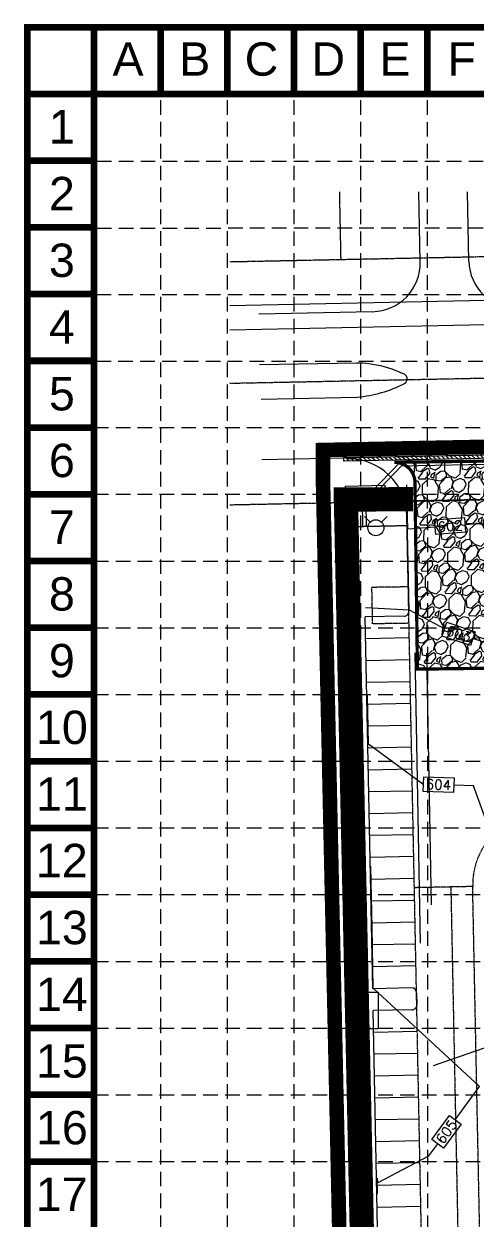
# Model space of a CAD drawing. Extents: x 2140663 to 2528301, y 336313 to 7007653.
# Drawn here: x 2527200.1 to 2527385.8, y 7007162 to 7007653.4 of the extents above; entities that cross this region are included whole.
import ezdxf
from ezdxf.enums import TextEntityAlignment as Align

# ---------------------------------------------------------------- set-up
doc = ezdxf.new("R2010")
doc.units = 0
doc.header["$MEASUREMENT"] = 0
for name, pattern in [('HIDDEN', [0.375, 0.25, -0.125]), ('PHANTOM2', [1.25, 0.625, -0.125, 0.125, -0.125, 0.125, -0.125]), ('xdrc002pt$0$CL', [0.7000000000000001, 0.5, -0.05, 0.1, -0.05]), ('xdrc002pt$0$DASHED2', [0.375, 0.25, -0.125]), ('xdrc002pt$0$HIDDEN2', [0.1875, 0.125, -0.0625]), ('xdrc002pt$0$PHANTOM2', [1.25, 0.625, -0.125, 0.125, -0.125, 0.125, -0.125])]:
    doc.linetypes.add(name, pattern=pattern)
for name, color, linetype in [('1 PROPOSED CONTOURS', 43, 'Continuous'), ('1 SILT FENCE', 200, 'Continuous'), ('BASE', 7, 'Continuous'), ('BATCH PLANT', 13, 'HIDDEN'), ('CONSTRUCTION ENTRANCE', 254, 'HIDDEN'), ('GRID', 254, 'HIDDEN'), ('LIMITS OF DISTURBANCE', 1, 'HIDDEN'), ('xdrc002ar$0$C-PVMT-SAWCUT-N', 2, 'Continuous'), ('xdrc002ar$0$C-PVMT-SAWCUT-PATT-N', 7, 'Continuous'), ('xdrc002ar$0$xdrc002ar$0$C-PKNG-FACE-N', 1, 'Continuous'), ('xdrc002ar$0$xdrc002ar$0$C-PKNG-STRP-N', 6, 'Continuous'), ('xdrc002bs$0$C-STRM-PIPE-E', 5, 'Continuous'), ('xdrc002bs$0$C-WATR-PIPE-E', 12, 'Continuous'), ('xdrc002bs$0$v-pave-exst', 6, 'Continuous'), ('xdrc002bs$0$v-rail-road-exist-demo', 14, 'xdrc002bs$0$TRACKS'), ('xdrc002pt$0$V-ADJC-LINE-E', 2, 'xdrc002pt$0$PHANTOM2'), ('xdrc002pt$0$V-ESMT-ACCS-N', 2, 'xdrc002pt$0$HIDDEN2'), ('xdrc002pt$0$V-ESMT-LS BUFFER-N', 2, 'xdrc002pt$0$DASHED2'), ('xdrc002pt$0$V-ESMT-WATR-N', 2, 'xdrc002pt$0$HIDDEN2'), ('xdrc002pt$0$v-prop-corn', 2, 'Continuous'), ('xdrc002pt$0$v-prop-line', 3, 'PHANTOM2'), ('xdrc002pt$0$V-RWAY-CNTR-E', 2, 'xdrc002pt$0$CL')]:
    doc.layers.add(name, color=color, linetype=linetype)
doc.layers.add('xdrc002ar$0$xdrc002pav$0$C-WORK-N', color=23, linetype='Continuous', plot=False)
doc.layers.add('xdrc002bs$0$v-watr-exst', color=6, linetype='Continuous', lineweight=0)
doc.styles.get("Standard").update_dxf_attribs({"font": 'ARIAL.TTF'})
doc.linetypes.add('xdrc002bs$0$TRACKS', pattern='A,0.15,[130,ltypeshp.shx,S=0.25,R=0,X=0,Y=0],0.15', length=0.3)

# ---------------------------------------------------------------- blocks, each defined once
blk = doc.blocks.new('xdrc002bs$0$FH2')
at = {"linetype": 'Continuous'}
for p, q in [((-2.32072445563972, 2.32072445563972), (-4.641448911745101, 4.64144891127944)), ((2.32072445563972, 2.32072445563972), (4.641448911745101, 4.64144891127944))]:
    blk.add_line(p, q, dxfattribs=at)
blk.add_circle((0, 0), 3.282, dxfattribs=at)

msp = doc.modelspace()

# ---------------------------------------------------------------- hatches: boundary and pattern name
at = {"layer": 'CONSTRUCTION ENTRANCE', "lineweight": 0}
h = msp.add_hatch(dxfattribs=at)
h.set_pattern_fill('GRAVEL', color=4, scale=13.41771213747483, angle=46.820067025844, style=0)
h.set_pattern_definition([(274.8328670258439, (2535755.32160823, 6988741.98923323), (14.60575907442651, -160.9091231494942), [1.805165320127311, -178.7116887176952]), (231.7897670258439, (2535755.4736923, 6988740.190482575), (100.3953443141131, 126.5932506455939), [3.097720365754542, -306.6742222857146]), (179.330467025844, (2535753.557603606, 6988737.756459245), (199.4436801400255, -3.155022489183131), [2.184242523435255, -216.2402781743329]), (314.093767025844, (2535752.422844884, 6988731.645171866), (-186.5045603741198, 193.4168665102504), [2.820912964358433, -279.2703298006364]), (339.653767025844, (2535754.38573317, 6988729.619186541), (-163.3198950591322, 61.25788960381504), [2.766128445701123, -273.847091820351]), (44.093767025844, (2535756.979281981, 6988728.657421488), (-193.4168665102504, -186.5045603741197), [2.820912964358433, -279.2703298006364]), (84.51426702584396, (2535759.005267303, 6988730.620309775), (-21.51827288110513, -219.0122793370093), [3.73051308786999, -369.320500509462]), (119.075367025844, (2535759.361893572, 6988734.333734491), (-150.9832217295242, 270.4860781968358), [3.521988423541493, -348.6769746900169]), (168.249667025844, (2535757.650347071, 6988737.411886534), (-200.6490630770229, 41.08660048728137), [2.830466375400297, -280.2164797720083]), (222.056467025844, (2535754.879192443, 6988737.988306063), (110.7821607532732, 98.44584011868443), [3.231414449492337, -158.3392409365638]), (269.217467025844, (2535752.479915149, 6988735.82370485), (-2.552319228480662, -218.4096170139132), [4.178919609792264, -413.7133499768134]), (185.6341670258433, (2535761.610501421, 6988741.239820029), (-122.977254306137, -13.40042767096281), [1.426316217925709, -141.2059093716913]), (218.289267025844, (2535760.191069513, 6988741.099789508), (138.9298636150644, 108.8326490136924), [2.713557849546497, -268.6428711552858]), (271.820067025844, (2535758.061214335, 6988739.418376893), (9.784310562034927, -9.181632602815903), [1.897546268193811, -17.07795666688071]), (250.0186670258439, (2535756.24438335, 6988739.83527094), (26.33951829955445, 67.28480672745151), [1.021866120965807, -101.1643836973872]), (338.6214670258439, (2535755.895198489, 6988738.87492052), (-38.53455421391525, 17.76058513279236), [1.445127850342452, -70.8114659324622]), (77.78386702584397, (2535757.240894438, 6988738.348129842), (7.976231757782472, 47.7161855784231), [2.347146966496334, -75.89088845693679]), (208.385167025844, (2535757.737551226, 6988740.642122652), (28.14755542434317, 10.38700422022133), [1.697219825981319, -40.73331607668808]), (63.20956702584396, (2535750.569853233, 6988733.200022149), (62.4634665272159, 125.3879192018091), [2.37761859076054, -235.3848442823397]), (117.166267025844, (2535751.64151491, 6988735.322435915), (70.90092836322366, -140.1351306216062), [1.994690504069145, -197.4739439537691]), (340.0186670258439, (2535755.780689717, 6988742.478448607), (-67.28480672745151, 26.33951829955445), [2.043718824219476, -100.1425309941335]), (30.43056702584394, (2535757.701390557, 6988741.780078888), (-121.1691690741973, -70.29827450389251), [2.377618590760539, -235.3848442823396]), (26.264067025844, (2535756.636123899, 6988727.507411697), (-65.47674164009656, -30.55833295526075), [2.292818650051698, -112.3481675233817]), (341.595167025844, (2535758.692243117, 6988728.522003118), (-153.5354934499215, 52.07649754670328), [1.92112118841937, -190.1912794254725]), (113.621467025844, (2535765.656813551, 6988733.394661918), (-30.55826334498828, 65.4767743703171), [2.04371882421948, -100.1425309941337]), (64.17406702584398, (2535764.837908278, 6988735.267148536), (-80.2240290934348, -163.9224862693096), [2.249224503317043, -222.6726220313409]), (116.264067025844, (2535761.157814968, 6988728.600351227), (30.55833295526072, -65.47674164009656), [1.146409325025849, -113.4945768484076]), (148.129967025844, (2535765.105915763, 6988732.807603466), (-48.31884551817854, 26.94224158635469), [0.6841691418898413, -67.73299998362491]), (212.7838670258439, (2535764.524884085, 6988733.16884188), (37.32918282470244, 20.17131602002476), [2.76612844570112, -52.55650755688198]), (232.8290670258439, (2535762.199342758, 6988731.671061859), (82.0319944722898, 107.0246964006414), [2.563453903864566, -253.7815742043644]), (350.5101670258439, (2535758.121482113, 6988737.521783165), (-28.7502527562006, 8.578934871238934), [1.935129279890894, -46.44311613509359]), (39.97726702584394, (2535760.030129398, 6988737.202732198), (175.6563934434901, 147.9698889174732), [3.378499409943308, -334.4708646227659]), (107.765467025844, (2535762.619066064, 6988739.373360189), (31.76363720677208, -103.4086422652588), [1.381433970825854, -136.7623656431237]), (136.820067025844, (2535762.197559875, 6988740.688922244), (-18.9659372958614, -0.6026777727210184), [0.8050627282484895, -12.61264940922634]), (167.0764670258439, (2535761.722180935, 6988731.750824604), (105.2166488676727, -25.13425077167035), [1.864042240986554, -184.540772237003]), (94.83286702584397, (2535759.905349952, 6988732.167718647), (-14.60575907442654, 160.9091231494942), [3.610330640254623, -176.9065233975678]), (46.82006702584399, (2535759.6011818, 6988735.765219956), (-0.6026777727210209, 18.96593729586141), [3.488605155743457, -9.929106981731373]), (12.12486702584397, (2535761.988405538, 6988738.309139915), (-160.3064818828094, -33.57153178998048), [2.121528136904696, -210.0311245410191]), (300.8746670258439, (2535764.062605083, 6988738.754753215), (29.95560263123791, -46.51082666028691), [1.953645722640611, -95.72877458651134]), (254.466067025844, (2535765.065142949, 6988737.077952746), (-76.60777616197753, -277.7181705628543), [3.180869927870449, -314.9066461499475]), (222.246167025844, (2535764.213274531, 6988734.013268892), (-129.1454486938804, -118.0144213807274), [3.365148786366548, -333.1493675720606])])
edge = h.paths.add_edge_path()
edge.add_line((2527402.900771191, 7007473.645585771), (2527352.583338258, 7007472.983098069))
edge.add_arc((2527352.693752849, 7007464.596860934), 8.386963972089557, 0.7933781036675782, 90.75432216888947, ccw=False)
edge.add_line((2527361.079912772, 7007464.712992017), (2527362.098756098, 7007387.858360577))
edge.add_line((2527362.098756098, 7007387.858360577), (2527395.668850088, 7007388.300350025))
edge.add_line((2527395.668850088, 7007388.300350025), (2527394.625025858, 7007465.143217545))
edge.add_arc((2527403.011185785, 7007465.259348631), 8.386963977049277, 90.75432218437521, 180.7933781223564, ccw=False)
at = {"layer": 'xdrc002ar$0$C-PVMT-SAWCUT-PATT-N', "lineweight": 0}
h = msp.add_hatch(dxfattribs=at)
h.set_pattern_fill('ANSI31', scale=9.999996000000001, angle=91.78437573754852, style=0)
h.set_pattern_definition([(136.7843757375485, (2531226.198608869, 6993846.107051548), (-0.8559319906829768, -0.9109770454439162), [])])
h.paths.add_polyline_path([(2527331.744375218, 7007474.910144388), (2527437.222577117, 7007477.051654077), (2527437.253025127, 7007475.551963736), (2527331.774823228, 7007473.410454045)])

# ---------------------------------------------------------------- linework, layer by layer
at = {"layer": '1 PROPOSED CONTOURS', "color": 43, "lineweight": 0, "extrusion": (0.9997843136137653, 0.02076839550500195, 0), "elevation": 2672346.397442661}
msp.add_lwpolyline([(6953449.646238199, 602), (6953463.121100041, 602)], dxfattribs=at)
at = {"layer": '1 PROPOSED CONTOURS', "color": 43, "lineweight": 0}
for points, elevation in [([(2527358.114129622, 7007445.520614066), (2527358.016328239, 7007450.228720593)], 602), ([(2527397.952073459, 7007448.489469774), (2527381.663544719, 7007447.222794058)], 602), ([(2527369.414810975, 7007446.270272572), (2527358.206623986, 7007445.398669095)], 602), ([(2527358.777372567, 7007412.172247609), (2527340.75524994, 7007413.109793234)], 603), ([(2527358.777694758, 7007412.17182283), (2527358.777372567, 7007412.172247609)], 603), ([(2527390.074028514, 7007326.222452727), (2527385.241214936, 7007339.853847159)], 604), ([(2527343.430779157, 7007281.575244505), (2527342.915252518, 7007306.720740443)], 605), ([(2527377.696048338, 7007202.440200868), (2527387.66780119, 7007216.067956293)], 605), ([(2527345.651637354, 7007171.942479229), (2527345.651637355, 7007171.942479224)], 605)]:
    msp.add_lwpolyline(points, dxfattribs=dict(at, elevation=elevation))
at = {"layer": '1 PROPOSED CONTOURS', "color": 43, "linetype": 'Continuous', "lineweight": 0}
for points, elevation in [([(2527369.182218519, 7007449.26124244), (2527381.430952263, 7007450.213763926)], 602), ([(2527369.647403431, 7007443.279302704), (2527369.182218519, 7007449.26124244)], 602), ([(2527381.430952263, 7007450.213763926), (2527381.896137175, 7007444.23182419)], 602), ([(2527381.896137175, 7007444.23182419), (2527369.647403431, 7007443.279302704)], 602), ([(2527372.290166844, 7007401.447233956), (2527374.179748069, 7007407.141922954)], 603), ([(2527374.179748069, 7007407.141922954), (2527385.840301733, 7007403.272780444)], 603), ([(2527385.840301733, 7007403.272780444), (2527383.950720507, 7007397.578091446)], 603), ([(2527383.950720507, 7007397.578091446), (2527372.290166844, 7007401.447233956)], 603), ([(2527368.020032919, 7007194.296890662), (2527375.274976368, 7007204.211756826)], 605), ([(2527380.117120308, 7007200.66864491), (2527372.862176859, 7007190.753778745)], 605)]:
    msp.add_lwpolyline(points, dxfattribs=dict(at, elevation=elevation))
at = {"layer": '1 PROPOSED CONTOURS', "color": 43, "lineweight": 0, "extrusion": (0.7967403925076688, 0.6043217247019388, 0), "elevation": 6248399.858631444}
msp.add_lwpolyline([(4055777.327045067, 602), (4055777.480099904, 602)], dxfattribs=at)
at = {"layer": '1 PROPOSED CONTOURS', "color": 43, "lineweight": 0, "extrusion": (1, 0, 0)}
for points, elevation in [([(7007445.398669095, 602), (7007445.398669095, 602)], 2527358.206623986), ([(7007377.111833584, 604), (7007377.111833584, 604)], 2527341.492112896), ([(7007377.111833584, 604), (7007377.111833584, 604)], 2527341.492112896), ([(7007377.111833584, 604), (7007377.111833584, 604)], 2527341.492112896), ([(7007377.111833584, 604), (7007377.111833584, 604)], 2527341.492112896), ([(7007377.111833584, 604), (7007377.111833584, 604)], 2527341.492112896)]:
    msp.add_lwpolyline(points, dxfattribs=dict(at, elevation=elevation))
at = {"layer": '1 PROPOSED CONTOURS', "color": 43, "lineweight": 0, "extrusion": (-0.4713895774566008, -0.8819250910736621, 0), "elevation": -7371383.2041243}
msp.add_lwpolyline([(-1074263.501819706, 603), (-1074279.942545536, 603)], dxfattribs=at)
at = {"layer": '1 PROPOSED CONTOURS', "color": 43, "lineweight": 0, "extrusion": (-0.3149302043530818, -0.9491148330871909, 0), "elevation": -7446777.526784957}
msp.add_lwpolyline([(191951.3302843613, 603.0000000000005), (191936.4452837091, 603.0000000000005)], dxfattribs=at)
at = {"layer": '1 PROPOSED CONTOURS', "color": 43, "lineweight": 0, "extrusion": (0.9997899050924459, 0.02049745533567997, 0), "elevation": 2670443.909905829}
msp.add_lwpolyline([(6954080.709021983, 604.0000000000005), (6954100.828234481, 604.0000000000005)], dxfattribs=at)
at = {"layer": '1 PROPOSED CONTOURS', "color": 43, "lineweight": 0, "extrusion": (0.5911250222738187, 0.8065799452266201, 0), "elevation": 7145968.662295461}
msp.add_lwpolyline([(2103692.959643903, 604), (2103720.765937358, 604)], dxfattribs=at)
at = {"layer": '1 PROPOSED CONTOURS', "color": 43, "linetype": 'Continuous', "lineweight": 0, "extrusion": (0.9994304132025267, -0.03374683934573764, 0)}
for points, elevation in [([(7088636.829281068, 604.0000000000005), (7088642.829281067, 604.0000000000005)], 2289449.450714088), ([(7088642.829281067, 604.0000000000005), (7088636.829281067, 604.0000000000005)], 2289461.926904565)]:
    msp.add_lwpolyline(points, dxfattribs=dict(at, elevation=elevation))
at = {"layer": '1 PROPOSED CONTOURS', "color": 43, "linetype": 'Continuous', "lineweight": 0, "extrusion": (-0.03374683934694577, -0.9994304132024858, 0)}
for points, elevation in [([(2289449.450705518, 604.0000000000005), (2289461.926895995, 604.0000000000005)], -7088642.829283834), ([(2289461.926895994, 604.0000000000005), (2289449.450705518, 604.0000000000005)], -7088636.829283835)]:
    msp.add_lwpolyline(points, dxfattribs=dict(at, elevation=elevation))
at = {"layer": '1 PROPOSED CONTOURS', "color": 43, "lineweight": 0, "extrusion": (-0.03374683867555199, -0.9994304132251561, 0), "elevation": -7088639.827745836}
msp.add_lwpolyline([(2289449.455467499, 604), (2289449.187787217, 604)], dxfattribs=at)
at = {"layer": '1 PROPOSED CONTOURS', "color": 43, "lineweight": 0, "extrusion": (-0.03374683926208851, -0.9994304132053511, 0), "elevation": -7088639.829089446}
msp.add_lwpolyline([(2289470.104253942, 604), (2289461.92749786, 604)], dxfattribs=at)
at = {"layer": '1 PROPOSED CONTOURS', "color": 43, "lineweight": 0, "extrusion": (-0.7046653297057769, -0.7095398319408494, 0)}
for points, elevation in [([(-3144548.949170209, 604), (-3144548.934783581, 604)], -6752947.496545367), ([(-3144548.934783581, 604), (-3144548.949170209, 604)], -6752947.496545366)]:
    msp.add_lwpolyline(points, dxfattribs=dict(at, elevation=elevation))
at = {"layer": '1 PROPOSED CONTOURS', "color": 43, "lineweight": 0, "extrusion": (0.9997899034712183, 0.02049753441300029, 0), "elevation": 2670444.439927468}
msp.add_lwpolyline([(6953979.921748197, 605.0000000000005), (6954005.060763483, 605.0000000000005)], dxfattribs=at)
at = {"layer": '1 PROPOSED CONTOURS', "color": 43, "lineweight": 0, "extrusion": (0.3994192210919112, -0.9167683926828689, 0), "elevation": -5414561.474631136}
msp.add_lwpolyline([(5115822.054382356, 605), (5115821.957052149, 605)], dxfattribs=at)
at = {"layer": '1 PROPOSED CONTOURS', "color": 43, "lineweight": 0, "extrusion": (0.6795163214634027, 0.733660390688257, 0), "elevation": 6858318.04899008}
msp.add_lwpolyline([(2907273.462417205, 605.0000000000005), (2907332.934763674, 605.0000000000005)], dxfattribs=at)
at = {"layer": '1 PROPOSED CONTOURS', "color": 43, "linetype": 'Continuous', "lineweight": 0, "extrusion": (-0.5905186528366629, -0.8070239901341056, 0)}
for points, elevation in [([(-2098232.312300321, 605.0000000000005), (-2098226.312300321, 605.0000000000005)], -7147444.145248242), ([(-2098226.312300322, 605.0000000000005), (-2098232.312300321, 605.0000000000005)], -7147431.859533956)]:
    msp.add_lwpolyline(points, dxfattribs=dict(at, elevation=elevation))
at = {"layer": '1 PROPOSED CONTOURS', "color": 43, "lineweight": 0, "extrusion": (0.8070239901285877, -0.5905186528442038, 0), "elevation": -2098229.312367109}
msp.add_lwpolyline([(7147425.788342257, 605), (7147431.85951435, 605)], dxfattribs=at)
at = {"layer": '1 PROPOSED CONTOURS', "color": 43, "lineweight": 0, "extrusion": (0.463941498865018, -0.885865839521358, 0), "elevation": -5034877.78143356}
msp.add_lwpolyline([(5489809.163180108, 605), (5489833.091557804, 605)], dxfattribs=at)
at = {"layer": '1 PROPOSED CONTOURS', "color": 43, "lineweight": 0, "extrusion": (0.4345308109153945, -0.9006569681988863, 0), "elevation": -5212854.530180993}
msp.add_lwpolyline([(5321106.25749329, 605), (5321106.266190207, 605)], dxfattribs=at)
at = {"layer": '1 PROPOSED CONTOURS', "color": 43, "lineweight": 0, "extrusion": (0.9998005090033812, 0.01997353740777721, 0), "elevation": 2666799.479850346}
msp.add_lwpolyline([(6955294.041849579, 605), (6955300.474503793, 605)], dxfattribs=at)
at = {"layer": '1 PROPOSED CONTOURS', "color": 43, "lineweight": 0, "extrusion": (0.9976364286397069, 0.06871358127045336, 0), "elevation": 3002860.290400619}
msp.add_lwpolyline([(6816953.448957407, 605.0000000000005), (6816951.591323261, 605.0000000000005)], dxfattribs=at)
at = {"layer": '1 SILT FENCE', "color": 200, "linetype": 'Continuous', "lineweight": 0, "const_width": 10}
msp.add_lwpolyline([(2527349.882174684, 7006666.896567727), (2527332.665792525, 7007457.699583834), (2527360.286020877, 7007457.772928173)], dxfattribs=at)
at = {"layer": 'BASE', "color": 9}
msp.add_line((2527228.947377252, 7007624.562990395), (2528272.331315909, 7007624.562990395), dxfattribs=at)
at = {"layer": 'BASE', "const_width": 2.745747206990553}
for points in [[(2527228.947377252, 7007652.020462465), (2527201.489905182, 7007652.020462465)], [(2527228.947377252, 7007652.020462465), (2527228.947377252, 7007624.562990395)], [(2527256.404849323, 7007652.020462465), (2527256.404849323, 7007624.562990395)], [(2527283.862321392, 7007652.020462465), (2527283.862321392, 7007624.562990395)], [(2527311.319793462, 7007652.020462465), (2527311.319793462, 7007624.562990395)], [(2527338.777265533, 7007652.020462465), (2527338.777265533, 7007624.562990395)], [(2527366.234737602, 7007652.020462465), (2527366.234737602, 7007624.562990395)], [(2527228.947377252, 7007624.562990395), (2527201.489905182, 7007624.562990395)], [(2527228.947377252, 7007597.105518323), (2527201.489905182, 7007597.105518323)], [(2527228.947377252, 7007569.648046254), (2527201.489905182, 7007569.648046254)], [(2527228.947377252, 7007542.190574186), (2527201.489905182, 7007542.190574186)], [(2527228.947377252, 7007514.733102113), (2527201.489905182, 7007514.733102113)], [(2527228.947377252, 7007487.275630045), (2527201.489905182, 7007487.275630045)], [(2527228.947377252, 7007459.818157976), (2527201.489905182, 7007459.818157976)], [(2527228.947377252, 7007432.360685904), (2527201.489905182, 7007432.360685904)], [(2527228.947377252, 7007404.903213835), (2527201.489905182, 7007404.903213835)], [(2527228.947377252, 7007377.445741766), (2527201.489905182, 7007377.445741766)], [(2527228.947377252, 7007349.988269694), (2527201.489905182, 7007349.988269694)], [(2527228.947377252, 7007322.530797625), (2527201.489905182, 7007322.530797625)], [(2527228.947377252, 7007295.073325557), (2527201.489905182, 7007295.073325557)], [(2527228.947377252, 7007267.615853484), (2527201.489905182, 7007267.615853484)], [(2527228.947377252, 7007240.158381416), (2527201.489905182, 7007240.158381416)], [(2527228.947377252, 7007212.700909346), (2527201.489905182, 7007212.700909346)], [(2527228.947377252, 7007185.243437274), (2527201.489905182, 7007185.243437274)]]:
    msp.add_lwpolyline(points, dxfattribs=at)
for points in [[(2528299.78878798, 7005894.74224999), (2528299.78878798, 7007652.020462465), (2527201.489905182, 7007652.020462465), (2527201.489905182, 7005894.74224999)], [(2528272.331315909, 7005922.199722059), (2528272.331315909, 7007624.562990395), (2527228.947377252, 7007624.562990395), (2527228.947377252, 7005922.199722059)]]:
    msp.add_lwpolyline(points, close=True, dxfattribs=at)
at = {"layer": 'BATCH PLANT', "color": 7, "linetype": 'Continuous', "lineweight": 0}
msp.add_line((2527368.716968634, 7007224.810284501), (2527404.336351139, 7007237.054001833), dxfattribs=at)
at = {"layer": 'CONSTRUCTION ENTRANCE', "color": 4, "lineweight": 0, "const_width": 1.341771213747483}
msp.add_lwpolyline([(2527402.900771191, 7007473.645585771), (2527352.583338258, 7007472.983098069, -0.4140139244211871), (2527361.079912772, 7007464.712992017), (2527362.098756098, 7007387.858360577), (2527395.668850088, 7007388.300350025), (2527394.625025858, 7007465.143217545, -0.4144132285109485)], format="xyb", close=True, dxfattribs=at)
at = {"layer": 'GRID', "color": 253, "linetype": 'HIDDEN', "lineweight": 0, "ltscale": 24}
for p, q in [((2527256.655494211, 7006032.033473901), (2527256.506897917, 7007623.531352802)), ((2527284.22944134, 7006032.029138699), (2527283.888049903, 7007623.518987718)), ((2527311.604736099, 7006032.024834732), (2527311.351720035, 7007623.446631561)), ((2527339.208465025, 7006032.020494846), (2527338.773547749, 7007623.404141763)), ((2527366.415647264, 7006032.016217309), (2527366.29970966, 7007623.616497753)), ((2527230.19618242, 7007596.921024007), (2528271.880184806, 7007597.056849426)), ((2527230.175714295, 7007569.386383166), (2528271.880184806, 7007569.599377357)), ((2527230.021053655, 7007542.0128863), (2528272.331315909, 7007542.190574186)), ((2527229.983776069, 7007514.580157942), (2528272.331315909, 7007514.733102113)), ((2527228.947377252, 7007487.275630045), (2528272.331315909, 7007487.275630045)), ((2527228.947377252, 7007459.818157976), (2528272.331315909, 7007459.818157976)), ((2527228.947377252, 7007432.360685904), (2528272.331315909, 7007432.360685904)), ((2527228.947377252, 7007404.903213835), (2528272.331315909, 7007404.903213835)), ((2527228.947377252, 7007377.445741766), (2528272.331315909, 7007377.445741766)), ((2527228.947377252, 7007349.988269694), (2528272.331315909, 7007349.988269694)), ((2527228.947377252, 7007322.530797625), (2528272.331315909, 7007322.530797625)), ((2527228.947377252, 7007295.073325557), (2528272.331315909, 7007295.073325557)), ((2527228.947377252, 7007267.615853484), (2528272.331315909, 7007267.615853484)), ((2527228.947377252, 7007240.158381416), (2528272.331315909, 7007240.158381416)), ((2527228.947377252, 7007212.700909346), (2528272.331315909, 7007212.700909346)), ((2527228.947377252, 7007185.243437274), (2528272.331315909, 7007185.243437274))]:
    msp.add_line(p, q, dxfattribs=at)
at = {"layer": 'LIMITS OF DISTURBANCE', "ltscale": 70, "const_width": 6}
msp.add_lwpolyline([(2527323.279507909, 7007478.034385583), (2527323.279507909, 7007463.102355542), (2527345.362386929, 7006446.874516389, 0.3527120601780434), (2527681.725039883, 7006131.321992346), (2528205.897920626, 7006144.525554366), (2528183.386823632, 7007495.015237641)], format="xyb", close=True, dxfattribs=at)
at = {"layer": 'xdrc002ar$0$C-PVMT-SAWCUT-N', "color": 7, "lineweight": 0}
msp.add_lwpolyline([(2527331.744375218, 7007474.910144388), (2527437.222577117, 7007477.051654077), (2527437.253025127, 7007475.551963736), (2527331.774823228, 7007473.410454045)], close=True, dxfattribs=at)
at = {"layer": 'xdrc002ar$0$xdrc002ar$0$C-PKNG-FACE-N', "color": 7, "lineweight": 0}
for p, q in [((2527357.736633252, 7007450.921810507), (2527358.533241293, 7007411.685572585)), ((2527356.574250736, 7007409.6453873), (2527340.574355226, 7007409.320543583)), ((2527343.680036056, 7007256.352928651), (2527340.574363344, 7007409.320143657)), ((2527359.676633041, 7007256.677705401), (2527343.680036056, 7007256.352928651)), ((2527361.71681751, 7007254.718715628), (2527361.81831088, 7007249.719747826)), ((2527359.859321105, 7007247.679563355), (2527343.862724119, 7007247.354786604)), ((2527346.96840901, 7007094.386971714), (2527343.862724119, 7007247.354786604))]:
    msp.add_line(p, q, dxfattribs=at)
for centre, radius, start, end in [((2527333.741587797, 7007450.434642339), 23.99999040000001, 1.163108489888423, 91.1822186689511), ((2527356.533653372, 7007411.644975222), 2, 271.1631086771152, 1.163108679855023), ((2527359.717229571, 7007254.678088267), 1.9999912000032, 1.163108878573258, 91.16310855847416), ((2527359.818722534, 7007249.679140459), 1.9999912000032, 271.1631085584742, 1.163108878573258)]:
    msp.add_arc(centre, radius, start, end, dxfattribs=at)
at = {"layer": 'xdrc002ar$0$xdrc002ar$0$C-PKNG-STRP-N', "color": 7, "lineweight": 0}
for p, q in [((2527358.75321928, 7007400.688175561), (2527340.757035168, 7007400.322801465)), ((2527358.935907343, 7007391.690033516), (2527340.939723231, 7007391.324659419)), ((2527359.118595406, 7007382.69189147), (2527341.122411294, 7007382.326517375)), ((2527359.301283469, 7007373.693749426), (2527341.305099357, 7007373.328375329)), ((2527359.483971532, 7007364.69560738), (2527341.48778742, 7007364.330233284)), ((2527359.666659595, 7007355.697465334), (2527341.670475483, 7007355.332091239)), ((2527359.849345629, 7007346.699423269), (2527341.853161517, 7007346.334049174)), ((2527360.032033692, 7007337.701281223), (2527342.03584958, 7007337.335907128)), ((2527360.214721755, 7007328.703139178), (2527342.218537642, 7007328.337765082)), ((2527360.397407789, 7007319.705097112), (2527342.401223676, 7007319.339723017)), ((2527360.58009585, 7007310.706955066), (2527342.583911737, 7007310.34158097)), ((2527360.762783913, 7007301.708813021), (2527342.766599802, 7007301.343438924)), ((2527360.945469946, 7007292.710770954), (2527342.949285835, 7007292.345396859)), ((2527361.128158009, 7007283.712628908), (2527343.131973897, 7007283.347254813)), ((2527361.310846071, 7007274.714486863), (2527343.31466196, 7007274.349112767)), ((2527361.493534135, 7007265.716344818), (2527343.497350023, 7007265.350970722)), ((2527362.041594265, 7007238.722118639), (2527344.045410153, 7007238.356744545)), ((2527362.224282327, 7007229.723976593), (2527344.228098216, 7007229.358602499)), ((2527362.406968361, 7007220.725934529), (2527344.410784248, 7007220.360560433)), ((2527362.589656424, 7007211.727792483), (2527344.59347231, 7007211.362418386)), ((2527362.772344487, 7007202.729650438), (2527344.776160374, 7007202.364276341)), ((2527362.955032555, 7007193.731508392), (2527344.958848442, 7007193.366134291)), ((2527363.137718589, 7007184.733466324), (2527345.141534478, 7007184.368092226)), ((2527363.320404615, 7007175.735424261), (2527345.324220504, 7007175.370050165)), ((2527363.503092677, 7007166.737282215), (2527345.506908564, 7007166.371908119))]:
    msp.add_line(p, q, dxfattribs=at)
at = {"layer": 'xdrc002ar$0$xdrc002pav$0$C-WORK-N', "color": 7, "lineweight": 0}
msp.add_lwpolyline([(2527332.671239926, 7007457.175361551), (2527332.549447884, 7007463.174122915), (2527348.653622661, 7007463.501083802), (2527348.775414704, 7007457.502322437)], close=True, dxfattribs=at)
at = {"layer": 'xdrc002ar$0$xdrc002pav$0$C-WORK-N', "lineweight": 0}
msp.add_lwpolyline([(2527332.671239926, 7007457.175361551), (2527332.549447884, 7007463.174122915), (2527348.653622661, 7007463.501083802), (2527348.775414704, 7007457.502322437)], close=True, dxfattribs=at)
at = {"layer": 'xdrc002bs$0$C-STRM-PIPE-E', "color": 5, "lineweight": 0}
for p, q in [((2527354.868313551, 7007472.957860736), (2527586.568518523, 7007477.66203871)), ((2527355.519953902, 7007471.47078178), (2527586.598966545, 7007476.162347769)), ((2527339.479544472, 7007456.931269845), (2527354.868313551, 7007472.957860736)), ((2527340.991847397, 7007456.340525539), (2527355.519953902, 7007471.47078178)), ((2527339.687148891, 7007446.705894338), (2527339.479544472, 7007456.931269845)), ((2527341.186839832, 7007446.736342361), (2527340.991847397, 7007456.340525539))]:
    msp.add_line(p, q, dxfattribs=at)
at = {"layer": 'xdrc002bs$0$C-WATR-PIPE-E', "color": 7, "lineweight": 0}
for p, q in [((2527284.938087328, 7007537.530096531), (2528222.469736997, 7007556.56467502)), ((2527284.938087328, 7007527.528035712), (2528222.469736997, 7007546.562614202))]:
    msp.add_line(p, q, dxfattribs=at)
at = {"layer": 'xdrc002bs$0$v-pave-exst', "color": 7, "lineweight": 0}
for p, q in [((2527363.253033663, 7007555.379193598), (2527362.648403803, 7007584.312139795)), ((2527383.248995142, 7007555.781399655), (2527382.652770434, 7007584.312139795)), ((2527343.670042192, 7007534.965589637), (2527296.780760043, 7007533.997957309)), ((2527345.936181971, 7007254.915028706), (2527345.936181971, 7007239.914040599)), ((2527336.231022164, 7007239.914040598), (2527345.936181971, 7007239.914040599))]:
    msp.add_line(p, q, dxfattribs=at)
for points in [[(2527297.150830848, 7007513.207678953), (2527337.166481085, 7007513.964240316, -0.1046128012604281), (2527356.109809511, 7007509.561162191, -1.916312412712508)], [(2527297.729676053, 7007499.020280591), (2527337.362269905, 7007499.777882108, 0.09583444518933519), (2527356.806942128, 7007505.431274278, 84.0700222764329)], [(2527661.907952487, 7007455.796298092, 0.3313427926009946), (2527630.467704535, 7007480.68569177), (2527606.798120412, 7007480.250347688), (2527603.757752875, 7007479.745863429), (2527602.165658521, 7007479.252640828), (2527599.950462448, 7007478.723752975), (2527597.429241329, 7007478.522443344), (2527586.508153763, 7007478.278237397), (2527583.075748519, 7007478.519942976), (2527581.192221266, 7007479.018886419), (2527579.369442957, 7007479.513829274), (2527576.441932031, 7007479.713808711), (2527517.506526839, 7007478.450732788), (2527457.125498852, 7007477.29414254), (2527298.018688595, 7007474.010729227)]]:
    msp.add_lwpolyline(points, format="xyb", dxfattribs=at)
msp.add_lwpolyline([(2527336.231022164, 7007239.914040598), (2527336.19006754, 7007254.872347727), (2527345.936181971, 7007254.915028706)], dxfattribs=at)
for centre, radius, start, end in [((2527343.257399341, 7007554.96133233), 20, 271.182218575425, 1.197171463218012), ((2527403.244629465, 7007556.199260923), 20, 181.1971714629355, 271.182218575136), ((2527355.565212263, 7007507.345450596), 2.281658177074059, 302.9715524349728, 76.1910676387407)]:
    msp.add_arc(centre, radius, start, end, dxfattribs=at)
at = {"layer": 'xdrc002bs$0$v-rail-road-exist-demo', "color": 7, "lineweight": 0, "ltscale": 0.1}
for p, q in [((2527363.370908333, 7007275.076336416), (2527361.120537082, 7007394.617472672)), ((2527367.958823666, 7007290.925639408), (2527366.006796331, 7007394.404431312))]:
    msp.add_line(p, q, dxfattribs=at)
at = {"layer": 'xdrc002pt$0$V-ADJC-LINE-E', "color": 7, "lineweight": 0}
for p, q in [((2527330.659892397, 7007556.462089639), (2527330.094456589, 7007584.312139795)), ((2527284.938087328, 7007555.533806005), (2528068.52783115, 7007571.442922768)), ((2527284.938087328, 7007455.513197814), (2527332.689760574, 7007456.482693587))]:
    msp.add_line(p, q, dxfattribs=at)
at = {"layer": 'xdrc002pt$0$V-ESMT-ACCS-N', "color": 7, "lineweight": 0}
for p, q in [((2527365.724683898, 7007057.540722509), (2527357.613571269, 7007456.987704438)), ((2527397.609681751, 7007457.800753982), (2527357.614143134, 7007456.988729962)), ((2527384.839647064, 7007298.400267165), (2527360.844594332, 7007297.91298454)), ((2527389.720966088, 7007058.025896729), (2527384.838777327, 7007298.400017199)), ((2527384.838808248, 7007298.400618286), (2527384.838808612, 7007298.400600353))]:
    msp.add_line(p, q, dxfattribs=at)
for centre, radius, start, end in [((2527414.83346298, 7007299.009370447), 29.99999999981205, 91.16310867891504, 181.1633815176013), ((2527414.83346298, 7007299.009370447), 29.99999999984275, 91.16310867891504, 181.1633815176013), ((2527414.832594412, 7007299.00906288), 29.99999999942641, 181.1607176281965, 181.1632714844247)]:
    msp.add_arc(centre, radius, start, end, dxfattribs=at)
at = {"layer": 'xdrc002pt$0$V-ESMT-LS BUFFER-N', "color": 7, "lineweight": 0}
msp.add_line((2527332.892747392, 7007446.48475398), (2527357.817177561, 7007446.990791321), dxfattribs=at)
at = {"layer": 'xdrc002pt$0$V-ESMT-WATR-N', "color": 7, "lineweight": 0}
for p, q in [((2527358.372246423, 7007421.718119854), (2527343.359709291, 7007421.497011507)), ((2527343.664194247, 7007406.499869214), (2527343.359709291, 7007421.497011507)), ((2527358.64886964, 7007406.720567207), (2527343.664194247, 7007406.499869214)), ((2527375.84150229, 7007298.21753618), (2527380.728470921, 7007057.570601746))]:
    msp.add_line(p, q, dxfattribs=at)
at = {"layer": 'xdrc002pt$0$v-prop-corn', "color": 7, "lineweight": 0}
msp.add_circle((2527332.687321686, 7007456.482644072), 1.5, dxfattribs=at)
at = {"layer": 'xdrc002pt$0$v-prop-line', "color": 7, "lineweight": 0}
for p, q in [((2527332.689760574, 7007456.482693586), (2528169.444881075, 7007473.471219813)), ((2527352.351449143, 7006488.063281032), (2527332.689739998, 7007456.483707082))]:
    msp.add_line(p, q, dxfattribs=at)
at = {"layer": 'xdrc002pt$0$V-RWAY-CNTR-E', "color": 7, "lineweight": 0}
msp.add_line((2527284.938087328, 7007505.523501908), (2528222.469736997, 7007524.558080399), dxfattribs=at)

# ---------------------------------------------------------------- block references
at = {"layer": 'xdrc002bs$0$v-watr-exst', "color": 7, "lineweight": 0}
msp.add_blockref('xdrc002bs$0$FH2', (2527344.991358228, 7007446.045969114), dxfattribs=at)
at = {"layer": 'xdrc002bs$0$v-watr-exst', "lineweight": 0}
msp.add_blockref('xdrc002bs$0$FH2', (2527344.991358228, 7007446.045969114), dxfattribs=at)

# ---------------------------------------------------------------- texts
at = {"layer": '1 PROPOSED CONTOURS', "color": 43, "lineweight": 0, "char_height": 4, "attachment_point": 1}
for s, insert, width, rotation in [('\\Fsimplex.shx;\\W1.0000000000;\\T1.0000000000;\\o\\l602', (2527370.256739293, 7007448.341783302, 602), 15.04761904761904, 4.446651122138626), ('\\Fsimplex.shx;\\W1.0000000000;\\T1.0000000000;\\o\\l603', (2527374.813932698, 7007405.877877917, 603), 15.04761904761905, 341.64339965428394), ('\\Fsimplex.shx;\\W1.0000000000;\\T1.0000000000;\\o\\l604', (2527365.666956115, 7007342.515932815, 604), 15.04761904761905, 358.0660813437848), ('\\Fsimplex.shx;\\W1.0000000000;\\T1.0000000000;\\o\\l605', (2527369.417575561, 7007194.513396, 605), 15.04761904761905, 53.8061779774287)]:
    msp.add_mtext(s, dxfattribs=dict(at, insert=insert, width=width, rotation=rotation))
at = {"layer": 'BASE'}
for s, p in [('A', (2527243.008847613, 7007638.92882147)), ('B', (2527270.466319683, 7007638.92882147)), ('C', (2527297.923791752, 7007638.92882147)), ('D', (2527325.381263823, 7007638.92882147)), ('E', (2527352.838735893, 7007638.92882147)), ('F', (2527380.296207962, 7007638.92882147)), ('1', (2527215.724347091, 7007611.143627745)), ('1', (2527215.756732928, 7007611.027097924)), ('2', (2527215.756732928, 7007583.569641409)), ('3', (2527215.756752092, 7007556.112158908)), ('4', (2527215.756771256, 7007528.654685067)), ('5', (2527215.756771256, 7007501.197219891)), ('6', (2527215.756771256, 7007473.739763377)), ('7', (2527215.756790419, 7007446.282280875)), ('8', (2527215.756809582, 7007418.824807035)), ('9', (2527215.756713766, 7007391.367298547)), ('10', (2527215.756713766, 7007363.909842032)), ('11', (2527215.75673293, 7007336.452359527)), ('12', (2527215.724366255, 7007309.111415512)), ('13', (2527215.756752092, 7007281.537420511)), ('14', (2527215.756752092, 7007254.079964001)), ('15', (2527215.756771256, 7007226.622481495)), ('16', (2527215.756790419, 7007199.165007658)), ('17', (2527215.65995868, 7007171.783990271))]:
    msp.add_text(s, height=13.72873603495276, dxfattribs=at).set_placement(p, align=Align.MIDDLE_CENTER)

doc.saveas('drawing.dxf')
